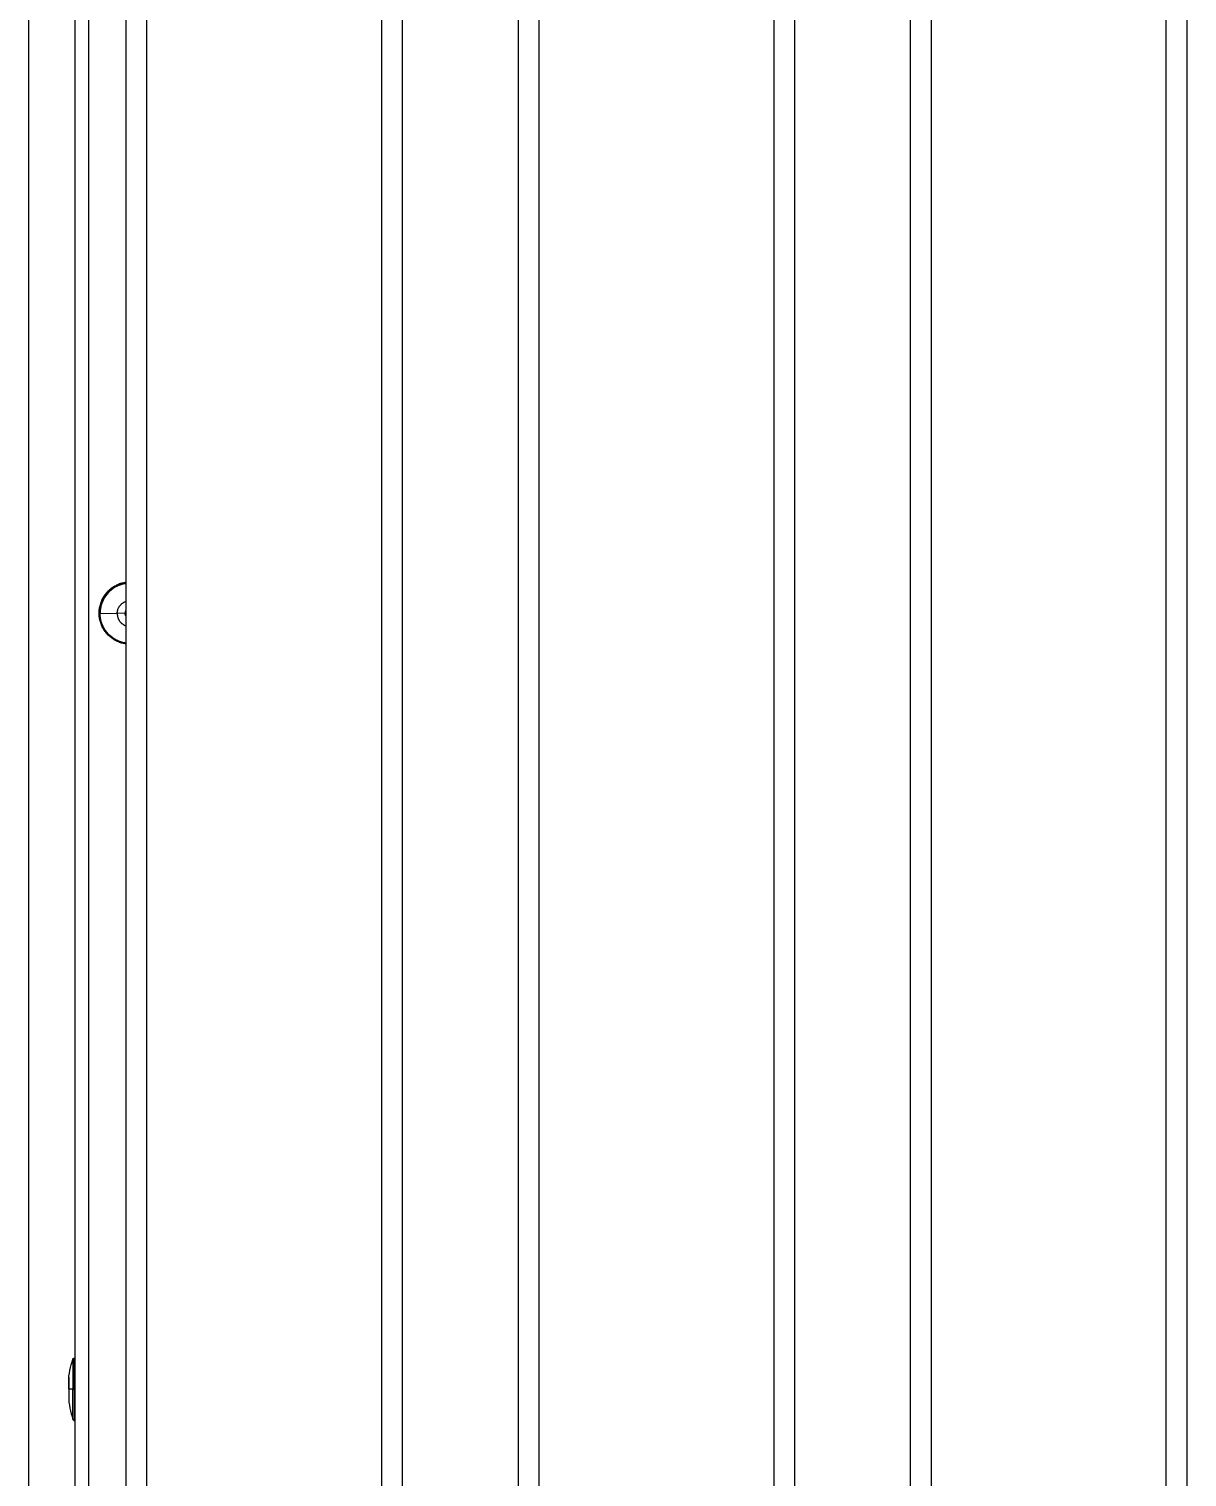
# Model space of a CAD drawing. Header units: millimetres. Extents: x -1283 to 2747, y -259 to 2557.
# Drawn here: x 1522.3 to 1689.7, y 1682.1 to 1891.5 of the extents above; entities that cross this region are included whole.
import ezdxf

# ---------------------------------------------------------------- set-up
doc = ezdxf.new("R2010")
doc.units = ezdxf.units.MM
doc.header["$MEASUREMENT"] = 0
doc.layers.add('Utwórz2D linie widoczne', color=7, linetype='Continuous', true_color=0x000000)

msp = doc.modelspace()

# ---------------------------------------------------------------- linework, layer by layer
at = {"layer": 'Utwórz2D linie widoczne'}
for p, q in [((1522.31, 1341.72), (1522.31, 2061.38)), ((1536.31, 2055.65), (1536.31, 1346.65)), ((1539.31, 2055.65), (1539.31, 1346.65)), ((1573.31, 1346.65), (1573.31, 2055.65)), ((1576.31, 1346.65), (1576.31, 2055.65)), ((1593.01, 2055.65), (1593.01, 1346.65)), ((1596.01, 2055.65), (1596.01, 1346.65)), ((1630.01, 1346.65), (1630.01, 2055.65)), ((1633.01, 1346.65), (1633.01, 2055.65)), ((1649.71, 2055.65), (1649.71, 1346.65)), ((1652.71, 2055.65), (1652.71, 1346.65)), ((1686.71, 1346.65), (1686.71, 2055.65)), ((1689.71, 1346.65), (1689.71, 2055.65)), ((1528.96, 2040.3), (1528.96, 1343.38)), ((1530.96, 1343.38), (1530.96, 2031.14)), ((1535.55, 1811.27), (1535.7, 1811.32)), ((1535.71, 1811.33), (1535.56, 1811.28)), ((1535.7, 1811.32), (1535.85, 1811.36)), ((1535.86, 1811.37), (1535.71, 1811.33)), ((1535.85, 1811.36), (1536, 1811.39)), ((1536.01, 1811.4), (1535.86, 1811.37)), ((1536, 1811.39), (1536.16, 1811.42)), ((1536.16, 1811.43), (1536.01, 1811.4)), ((1536.31, 1811.46), (1536.16, 1811.43)), ((1536.16, 1811.42), (1536.31, 1811.45)), ((1532.98, 1809.11), (1533.06, 1809.25)), ((1533.09, 1809.31), (1533.02, 1809.18)), ((1533.06, 1809.25), (1533.14, 1809.38)), ((1533.17, 1809.44), (1533.09, 1809.31)), ((1533.14, 1809.38), (1533.22, 1809.51)), ((1533.26, 1809.57), (1533.17, 1809.44)), ((1533.25, 1809.29), (1533.17, 1809.16)), ((1533.22, 1809.51), (1533.31, 1809.64)), ((1533.33, 1809.41), (1533.25, 1809.29)), ((1533.35, 1809.7), (1533.26, 1809.57)), ((1533.31, 1809.64), (1533.41, 1809.76)), ((1533.42, 1809.54), (1533.33, 1809.41)), ((1533.44, 1809.82), (1533.35, 1809.7)), ((1533.41, 1809.76), (1533.5, 1809.89)), ((1533.51, 1809.66), (1533.42, 1809.54)), ((1533.54, 1809.94), (1533.44, 1809.82)), ((1533.5, 1809.89), (1533.61, 1810)), ((1533.6, 1809.78), (1533.51, 1809.66)), ((1533.64, 1810.05), (1533.54, 1809.94)), ((1533.7, 1809.89), (1533.6, 1809.78)), ((1533.61, 1810), (1533.71, 1810.12)), ((1533.75, 1810.16), (1533.64, 1810.05)), ((1533.8, 1810), (1533.7, 1809.89)), ((1533.71, 1810.12), (1533.82, 1810.23)), ((1533.86, 1810.27), (1533.75, 1810.16)), ((1533.91, 1810.11), (1533.8, 1810)), ((1533.82, 1810.23), (1533.94, 1810.34)), ((1533.97, 1810.37), (1533.86, 1810.27)), ((1534.02, 1810.21), (1533.91, 1810.11)), ((1533.94, 1810.34), (1534.06, 1810.44)), ((1534.09, 1810.47), (1533.97, 1810.37)), ((1534.13, 1810.31), (1534.02, 1810.21)), ((1534.06, 1810.44), (1534.18, 1810.54)), ((1534.21, 1810.57), (1534.09, 1810.47)), ((1534.25, 1810.41), (1534.13, 1810.31)), ((1534.18, 1810.54), (1534.3, 1810.63)), ((1534.33, 1810.66), (1534.21, 1810.57)), ((1534.37, 1810.5), (1534.25, 1810.41)), ((1534.3, 1810.63), (1534.43, 1810.72)), ((1534.46, 1810.75), (1534.33, 1810.66)), ((1534.5, 1810.59), (1534.37, 1810.5)), ((1534.43, 1810.72), (1534.56, 1810.81)), ((1534.59, 1810.83), (1534.46, 1810.75)), ((1534.62, 1810.67), (1534.5, 1810.59)), ((1534.56, 1810.81), (1534.69, 1810.89)), ((1534.72, 1810.91), (1534.59, 1810.83)), ((1534.75, 1810.75), (1534.62, 1810.67)), ((1534.69, 1810.89), (1534.83, 1810.96)), ((1534.86, 1810.98), (1534.72, 1810.91)), ((1534.88, 1810.82), (1534.75, 1810.75)), ((1534.83, 1810.96), (1534.97, 1811.03)), ((1534.99, 1811.05), (1534.86, 1810.98)), ((1535.02, 1810.89), (1534.88, 1810.82)), ((1534.97, 1811.03), (1535.11, 1811.1)), ((1535.13, 1811.12), (1534.99, 1811.05)), ((1535.15, 1810.96), (1535.02, 1810.89)), ((1535.11, 1811.1), (1535.26, 1811.16)), ((1535.27, 1811.18), (1535.13, 1811.12)), ((1535.29, 1811.02), (1535.15, 1810.96)), ((1535.26, 1811.16), (1535.4, 1811.22)), ((1535.42, 1811.23), (1535.27, 1811.18)), ((1535.43, 1811.07), (1535.29, 1811.02)), ((1535.4, 1811.22), (1535.55, 1811.27)), ((1535.56, 1811.28), (1535.42, 1811.23)), ((1535.58, 1811.12), (1535.43, 1811.07)), ((1535.72, 1811.17), (1535.58, 1811.12)), ((1535.87, 1811.21), (1535.72, 1811.17)), ((1536.01, 1811.24), (1535.87, 1811.21)), ((1536.16, 1811.27), (1536.01, 1811.24)), ((1536.31, 1811.3), (1536.16, 1811.27)), ((1532.46, 1807.16), (1532.47, 1807.32)), ((1532.46, 1807.01), (1532.46, 1807.16)), ((1532.47, 1807.32), (1532.48, 1807.47)), ((1532.48, 1807.47), (1532.5, 1807.63)), ((1532.5, 1807.63), (1532.53, 1807.78)), ((1532.53, 1807.78), (1532.55, 1807.94)), ((1532.55, 1807.94), (1532.59, 1808.09)), ((1532.61, 1808.19), (1532.58, 1808.04)), ((1532.59, 1808.09), (1532.63, 1808.24)), ((1532.6, 1807.14), (1532.59, 1806.99)), ((1532.62, 1807.45), (1532.6, 1807.29)), ((1532.6, 1807.29), (1532.6, 1807.14)), ((1532.66, 1808.33), (1532.61, 1808.19)), ((1532.64, 1807.6), (1532.62, 1807.45)), ((1532.63, 1808.24), (1532.68, 1808.39)), ((1532.66, 1807.74), (1532.64, 1807.6)), ((1532.7, 1808.48), (1532.66, 1808.33)), ((1532.69, 1807.89), (1532.66, 1807.74)), ((1532.68, 1808.39), (1532.73, 1808.54)), ((1532.72, 1808.04), (1532.69, 1807.89)), ((1532.76, 1808.63), (1532.7, 1808.48)), ((1532.76, 1808.19), (1532.72, 1808.04)), ((1532.73, 1808.54), (1532.78, 1808.68)), ((1532.81, 1808.77), (1532.76, 1808.63)), ((1532.8, 1808.33), (1532.76, 1808.19)), ((1532.78, 1808.68), (1532.84, 1808.83)), ((1532.85, 1808.47), (1532.8, 1808.33)), ((1532.88, 1808.91), (1532.81, 1808.77)), ((1532.84, 1808.83), (1532.91, 1808.97)), ((1532.91, 1808.61), (1532.85, 1808.47)), ((1532.94, 1809.05), (1532.88, 1808.91)), ((1532.91, 1808.97), (1532.98, 1809.11)), ((1532.97, 1808.75), (1532.91, 1808.61)), ((1533.02, 1809.18), (1532.94, 1809.05)), ((1533.03, 1808.89), (1532.97, 1808.75)), ((1533.1, 1809.03), (1533.03, 1808.89)), ((1533.17, 1809.16), (1533.1, 1809.03)), ((1535.07, 1807.08), (1535.08, 1807.14)), ((1535.08, 1807.14), (1535.09, 1807.21)), ((1535.09, 1807.21), (1535.1, 1807.27)), ((1535.1, 1807.27), (1535.11, 1807.33)), ((1535.11, 1807.33), (1535.12, 1807.4)), ((1535.12, 1807.4), (1535.14, 1807.46)), ((1535.14, 1807.46), (1535.16, 1807.52)), ((1535.16, 1807.52), (1535.18, 1807.58)), ((1535.18, 1807.58), (1535.2, 1807.64)), ((1535.2, 1807.64), (1535.22, 1807.7)), ((1535.22, 1807.7), (1535.25, 1807.76)), ((1535.25, 1807.76), (1535.28, 1807.81)), ((1535.28, 1807.81), (1535.31, 1807.87)), ((1535.31, 1807.87), (1535.34, 1807.93)), ((1535.34, 1807.93), (1535.37, 1807.98)), ((1535.37, 1807.98), (1535.41, 1808.03)), ((1535.41, 1808.03), (1535.45, 1808.08)), ((1535.45, 1808.08), (1535.49, 1808.13)), ((1535.49, 1808.13), (1535.53, 1808.18)), ((1535.53, 1808.18), (1535.57, 1808.23)), ((1535.57, 1808.23), (1535.62, 1808.28)), ((1535.62, 1808.28), (1535.66, 1808.32)), ((1535.66, 1808.32), (1535.71, 1808.36)), ((1535.71, 1808.36), (1535.76, 1808.41)), ((1535.76, 1808.41), (1535.81, 1808.45)), ((1535.81, 1808.45), (1535.86, 1808.48)), ((1535.86, 1808.48), (1535.91, 1808.52)), ((1535.91, 1808.52), (1535.97, 1808.55)), ((1535.97, 1808.55), (1536.02, 1808.59)), ((1536.02, 1808.59), (1536.08, 1808.62)), ((1536.08, 1808.62), (1536.13, 1808.65)), ((1536.13, 1808.65), (1536.19, 1808.67)), ((1536.19, 1808.67), (1536.25, 1808.7)), ((1536.22, 1807.14), (1536.21, 1807.12)), ((1536.21, 1807.12), (1536.21, 1807.09)), ((1536.23, 1807.19), (1536.22, 1807.17)), ((1536.22, 1807.17), (1536.22, 1807.14)), ((1536.24, 1807.24), (1536.23, 1807.22)), ((1536.23, 1807.22), (1536.23, 1807.19)), ((1536.25, 1807.26), (1536.24, 1807.24)), ((1536.25, 1808.7), (1536.31, 1808.72)), ((1536.26, 1807.29), (1536.25, 1807.26)), ((1536.28, 1807.33), (1536.26, 1807.31)), ((1536.26, 1807.31), (1536.26, 1807.29)), ((1536.29, 1807.36), (1536.28, 1807.33)), ((1536.3, 1807.38), (1536.29, 1807.36)), ((1536.31, 1807.4), (1536.3, 1807.38)), ((1532.59, 1806.99), (1532.46, 1807.01)), ((1532.46, 1806.85), (1532.46, 1807.01)), ((1532.47, 1806.69), (1532.46, 1806.85)), ((1532.48, 1806.54), (1532.47, 1806.69)), ((1532.5, 1806.38), (1532.48, 1806.54)), ((1532.53, 1806.23), (1532.5, 1806.38)), ((1532.55, 1806.07), (1532.53, 1806.23)), ((1532.59, 1805.92), (1532.55, 1806.07)), ((1532.6, 1806.84), (1532.59, 1806.99)), ((1532.59, 1806.99), (1535.07, 1806.95)), ((1532.63, 1805.77), (1532.59, 1805.92)), ((1532.6, 1805.88), (1532.59, 1805.91)), ((1532.6, 1806.69), (1532.6, 1806.84)), ((1532.62, 1806.54), (1532.6, 1806.69)), ((1532.64, 1806.39), (1532.62, 1806.54)), ((1532.63, 1805.77), (1532.62, 1805.81)), ((1532.68, 1805.62), (1532.63, 1805.77)), ((1532.66, 1806.24), (1532.64, 1806.39)), ((1532.69, 1806.09), (1532.66, 1806.24)), ((1532.73, 1805.47), (1532.68, 1805.62)), ((1532.72, 1805.95), (1532.69, 1806.09)), ((1532.76, 1805.8), (1532.72, 1805.95)), ((1532.78, 1805.33), (1532.73, 1805.47)), ((1532.8, 1805.65), (1532.76, 1805.8)), ((1532.84, 1805.18), (1532.78, 1805.33)), ((1532.85, 1805.51), (1532.8, 1805.65)), ((1532.91, 1805.04), (1532.84, 1805.18)), ((1532.91, 1805.37), (1532.85, 1805.51)), ((1532.97, 1805.23), (1532.91, 1805.37)), ((1532.98, 1804.9), (1532.91, 1805.04)), ((1533.03, 1805.09), (1532.97, 1805.23)), ((1533.1, 1804.96), (1533.03, 1805.09)), ((1535.07, 1807.02), (1535.07, 1807.08)), ((1536.21, 1807.02), (1535.07, 1806.95)), ((1535.07, 1806.95), (1535.07, 1807.02)), ((1535.07, 1806.95), (1535.07, 1806.89)), ((1535.07, 1806.89), (1535.07, 1806.82)), ((1535.07, 1806.82), (1535.08, 1806.76)), ((1535.08, 1806.76), (1535.09, 1806.7)), ((1535.09, 1806.7), (1535.1, 1806.63)), ((1535.1, 1806.63), (1535.11, 1806.57)), ((1535.11, 1806.57), (1535.12, 1806.51)), ((1535.12, 1806.51), (1535.14, 1806.45)), ((1535.14, 1806.45), (1535.16, 1806.39)), ((1535.16, 1806.39), (1535.18, 1806.33)), ((1535.18, 1806.33), (1535.2, 1806.27)), ((1535.2, 1806.27), (1535.22, 1806.21)), ((1535.22, 1806.21), (1535.25, 1806.15)), ((1535.25, 1806.15), (1535.28, 1806.09)), ((1535.28, 1806.09), (1535.31, 1806.03)), ((1535.31, 1806.03), (1535.34, 1805.98)), ((1535.34, 1805.98), (1535.37, 1805.93)), ((1535.37, 1805.93), (1535.41, 1805.87)), ((1535.41, 1805.87), (1535.45, 1805.82)), ((1535.45, 1805.82), (1535.49, 1805.77)), ((1535.49, 1805.77), (1535.53, 1805.72)), ((1535.53, 1805.72), (1535.57, 1805.67)), ((1535.57, 1805.67), (1535.62, 1805.63)), ((1535.62, 1805.63), (1535.66, 1805.58)), ((1535.66, 1805.58), (1535.71, 1805.54)), ((1535.71, 1805.54), (1535.76, 1805.5)), ((1535.76, 1805.5), (1535.81, 1805.46)), ((1535.81, 1805.46), (1535.86, 1805.42)), ((1535.86, 1805.42), (1535.91, 1805.38)), ((1535.91, 1805.38), (1535.97, 1805.35)), ((1535.97, 1805.35), (1536.02, 1805.32)), ((1536.02, 1805.32), (1536.08, 1805.29)), ((1536.08, 1805.29), (1536.13, 1805.26)), ((1536.13, 1805.26), (1536.19, 1805.23)), ((1536.19, 1805.23), (1536.25, 1805.21)), ((1536.21, 1807.09), (1536.21, 1807.07)), ((1536.21, 1807.07), (1536.21, 1807.04)), ((1536.21, 1807.04), (1536.21, 1807.02)), ((1536.21, 1806.99), (1536.21, 1807.02)), ((1536.21, 1807.02), (1536.21, 1806.99)), ((1536.21, 1806.97), (1536.21, 1806.99)), ((1536.21, 1806.99), (1536.21, 1806.97)), ((1536.21, 1806.94), (1536.21, 1806.97)), ((1536.21, 1806.97), (1536.22, 1806.94)), ((1536.21, 1806.92), (1536.21, 1806.94)), ((1536.22, 1806.89), (1536.21, 1806.92)), ((1536.22, 1806.94), (1536.22, 1806.92)), ((1536.22, 1806.92), (1536.23, 1806.89)), ((1536.22, 1806.87), (1536.22, 1806.89)), ((1536.23, 1806.85), (1536.22, 1806.87)), ((1536.23, 1806.89), (1536.23, 1806.87)), ((1536.23, 1806.87), (1536.24, 1806.84)), ((1536.23, 1806.82), (1536.23, 1806.85)), ((1536.24, 1806.8), (1536.23, 1806.82)), ((1536.24, 1806.84), (1536.25, 1806.82)), ((1536.25, 1806.78), (1536.24, 1806.8)), ((1536.25, 1806.82), (1536.26, 1806.8)), ((1536.26, 1806.75), (1536.25, 1806.78)), ((1536.25, 1805.21), (1536.31, 1805.18)), ((1536.26, 1806.8), (1536.26, 1806.77)), ((1536.26, 1806.77), (1536.28, 1806.75)), ((1536.27, 1806.73), (1536.26, 1806.75)), ((1536.28, 1806.71), (1536.27, 1806.73)), ((1536.28, 1806.75), (1536.29, 1806.73)), ((1536.29, 1806.69), (1536.28, 1806.71)), ((1536.29, 1806.73), (1536.3, 1806.71)), ((1536.3, 1806.66), (1536.29, 1806.69)), ((1536.3, 1806.71), (1536.31, 1806.68)), ((1536.31, 1806.64), (1536.3, 1806.66)), ((1533.06, 1804.77), (1532.98, 1804.9)), ((1533.14, 1804.63), (1533.06, 1804.77)), ((1533.17, 1804.83), (1533.1, 1804.96)), ((1533.22, 1804.5), (1533.14, 1804.63)), ((1533.25, 1804.7), (1533.17, 1804.83)), ((1533.31, 1804.37), (1533.22, 1804.5)), ((1533.33, 1804.57), (1533.25, 1804.7)), ((1533.41, 1804.25), (1533.31, 1804.37)), ((1533.42, 1804.45), (1533.33, 1804.57)), ((1533.5, 1804.13), (1533.41, 1804.25)), ((1533.51, 1804.33), (1533.42, 1804.45)), ((1533.61, 1804.01), (1533.5, 1804.13)), ((1533.6, 1804.21), (1533.51, 1804.33)), ((1533.7, 1804.09), (1533.6, 1804.21)), ((1533.71, 1803.89), (1533.61, 1804.01)), ((1533.8, 1803.98), (1533.7, 1804.09)), ((1533.82, 1803.78), (1533.71, 1803.89)), ((1533.91, 1803.87), (1533.8, 1803.98)), ((1533.94, 1803.68), (1533.82, 1803.78)), ((1534.02, 1803.77), (1533.91, 1803.87)), ((1534.06, 1803.57), (1533.94, 1803.68)), ((1534.13, 1803.67), (1534.02, 1803.77)), ((1534.18, 1803.47), (1534.06, 1803.57)), ((1534.25, 1803.58), (1534.13, 1803.67)), ((1534.3, 1803.38), (1534.18, 1803.47)), ((1534.37, 1803.48), (1534.25, 1803.58)), ((1534.43, 1803.29), (1534.3, 1803.38)), ((1534.5, 1803.4), (1534.37, 1803.48)), ((1534.56, 1803.2), (1534.43, 1803.29)), ((1534.62, 1803.31), (1534.5, 1803.4)), ((1534.69, 1803.12), (1534.56, 1803.2)), ((1534.75, 1803.24), (1534.62, 1803.31)), ((1534.83, 1803.05), (1534.69, 1803.12)), ((1534.88, 1803.16), (1534.75, 1803.24)), ((1534.97, 1802.98), (1534.83, 1803.05)), ((1535.02, 1803.09), (1534.88, 1803.16)), ((1535.11, 1802.91), (1534.97, 1802.98)), ((1535.15, 1803.03), (1535.02, 1803.09)), ((1535.29, 1802.97), (1535.15, 1803.03)), ((1535.43, 1802.91), (1535.29, 1802.97)), ((1535.26, 1802.85), (1535.11, 1802.91)), ((1535.4, 1802.79), (1535.26, 1802.85)), ((1535.55, 1802.74), (1535.4, 1802.79)), ((1535.58, 1802.86), (1535.43, 1802.91)), ((1535.7, 1802.69), (1535.55, 1802.74)), ((1535.72, 1802.82), (1535.58, 1802.86)), ((1535.85, 1802.65), (1535.7, 1802.69)), ((1535.87, 1802.78), (1535.72, 1802.82)), ((1536, 1802.62), (1535.85, 1802.65)), ((1536.01, 1802.74), (1535.87, 1802.78)), ((1536.16, 1802.59), (1536, 1802.62)), ((1536.16, 1802.71), (1536.01, 1802.74)), ((1536.31, 1802.69), (1536.16, 1802.71)), ((1536.31, 1802.56), (1536.16, 1802.59)), ((1528.32, 1697.92), (1528.42, 1698.33)), ((1528.42, 1698.33), (1528.54, 1698.74)), ((1528.54, 1698.74), (1528.67, 1699.15)), ((1528.67, 1699.17), (1528.68, 1699.18)), ((1528.67, 1699.16), (1528.67, 1699.17)), ((1528.67, 1699.15), (1528.67, 1699.16)), ((1528.67, 1699.16), (1528.67, 1699.16)), ((1528.67, 1699.15), (1528.67, 1694.79)), ((1528.67, 1699.15), (1528.67, 1699.15)), ((1528.68, 1699.18), (1528.68, 1699.19)), ((1528.68, 1699.19), (1528.69, 1699.19)), ((1528.68, 1699.18), (1528.68, 1699.18)), ((1528.69, 1699.2), (1528.7, 1699.21)), ((1528.69, 1699.19), (1528.69, 1699.2)), ((1528.7, 1699.21), (1528.7, 1699.22)), ((1528.7, 1699.22), (1528.71, 1699.22)), ((1528.7, 1699.21), (1528.7, 1699.21)), ((1528.71, 1699.22), (1528.71, 1699.23)), ((1528.71, 1699.23), (1528.72, 1699.23)), ((1528.72, 1699.23), (1528.72, 1699.24)), ((1528.72, 1699.24), (1528.73, 1699.24)), ((1528.73, 1699.24), (1528.73, 1699.25)), ((1528.73, 1699.25), (1528.74, 1699.25)), ((1528.74, 1699.25), (1528.75, 1699.25)), ((1528.75, 1699.25), (1528.75, 1699.26)), ((1528.75, 1699.26), (1528.76, 1699.26)), ((1528.76, 1699.26), (1528.77, 1699.27)), ((1528.76, 1699.26), (1528.76, 1699.26)), ((1528.77, 1699.27), (1528.78, 1699.27)), ((1528.78, 1699.27), (1528.78, 1699.27)), ((1528.78, 1699.27), (1528.79, 1699.27)), ((1528.79, 1699.27), (1528.8, 1699.28)), ((1528.8, 1699.28), (1528.8, 1699.28)), ((1528.8, 1699.28), (1528.81, 1699.28)), ((1528.81, 1699.28), (1528.82, 1699.28)), ((1528.82, 1699.28), (1528.82, 1699.28)), ((1528.82, 1699.28), (1528.83, 1699.28)), ((1528.83, 1699.28), (1528.84, 1699.29)), ((1528.84, 1699.29), (1528.84, 1699.29)), ((1528.84, 1699.29), (1528.85, 1699.29)), ((1528.85, 1699.29), (1528.86, 1699.29)), ((1528.86, 1699.29), (1528.86, 1694.79)), ((1528.86, 1699.29), (1528.96, 1699.29)), ((1528.08, 1696.63), (1528.09, 1696.67)), ((1528.08, 1696.6), (1528.08, 1696.63)), ((1528.08, 1696.57), (1528.08, 1696.6)), ((1528.08, 1696.54), (1528.08, 1696.57)), ((1528.08, 1696.54), (1528.08, 1694.79)), ((1528.09, 1696.67), (1528.15, 1697.09)), ((1528.09, 1694.79), (1528.09, 1696.67)), ((1528.15, 1697.09), (1528.23, 1697.51)), ((1528.23, 1697.51), (1528.32, 1697.92)), ((1528.08, 1694.79), (1528.09, 1694.79)), ((1528.08, 1694.79), (1528.08, 1694.79)), ((1528.08, 1694.79), (1528.08, 1694.79)), ((1528.08, 1694.79), (1528.08, 1694.79)), ((1528.08, 1694.79), (1528.08, 1694.79)), ((1528.08, 1694.79), (1528.08, 1694.79)), ((1528.08, 1694.79), (1528.08, 1694.79)), ((1528.08, 1694.79), (1528.08, 1694.79)), ((1528.08, 1694.79), (1528.08, 1693.04)), ((1528.09, 1694.79), (1528.09, 1692.9)), ((1528.67, 1694.79), (1528.09, 1694.79)), ((1528.67, 1694.79), (1528.86, 1694.79)), ((1528.67, 1690.43), (1528.67, 1694.79)), ((1528.86, 1694.79), (1528.96, 1694.79)), ((1528.86, 1694.79), (1528.86, 1690.29)), ((1528.08, 1693.04), (1528.08, 1693)), ((1528.08, 1693), (1528.08, 1692.97)), ((1528.08, 1692.97), (1528.08, 1692.94)), ((1528.08, 1692.94), (1528.09, 1692.91)), ((1528.09, 1692.9), (1528.15, 1692.48)), ((1528.15, 1692.48), (1528.23, 1692.06)), ((1528.23, 1692.06), (1528.32, 1691.65)), ((1528.32, 1691.65), (1528.42, 1691.24)), ((1528.42, 1691.24), (1528.54, 1690.83)), ((1528.54, 1690.83), (1528.67, 1690.43)), ((1528.67, 1690.43), (1528.67, 1690.42)), ((1528.67, 1690.42), (1528.67, 1690.42)), ((1528.67, 1690.42), (1528.67, 1690.41)), ((1528.67, 1690.41), (1528.67, 1690.4)), ((1528.67, 1690.4), (1528.68, 1690.4)), ((1528.68, 1690.4), (1528.68, 1690.39)), ((1528.68, 1690.39), (1528.68, 1690.39)), ((1528.68, 1690.39), (1528.69, 1690.38)), ((1528.69, 1690.38), (1528.69, 1690.37)), ((1528.69, 1690.37), (1528.7, 1690.37)), ((1528.7, 1690.37), (1528.7, 1690.36)), ((1528.7, 1690.36), (1528.7, 1690.36)), ((1528.7, 1690.36), (1528.71, 1690.35)), ((1528.71, 1690.35), (1528.71, 1690.35)), ((1528.71, 1690.35), (1528.72, 1690.34)), ((1528.72, 1690.34), (1528.72, 1690.34)), ((1528.72, 1690.34), (1528.73, 1690.33)), ((1528.73, 1690.33), (1528.73, 1690.33)), ((1528.73, 1690.33), (1528.74, 1690.32)), ((1528.74, 1690.32), (1528.75, 1690.32)), ((1528.75, 1690.32), (1528.75, 1690.32)), ((1528.75, 1690.32), (1528.76, 1690.31)), ((1528.76, 1690.31), (1528.76, 1690.31)), ((1528.76, 1690.31), (1528.77, 1690.31)), ((1528.77, 1690.31), (1528.78, 1690.3)), ((1528.78, 1690.3), (1528.78, 1690.3)), ((1528.78, 1690.3), (1528.79, 1690.3)), ((1528.79, 1690.3), (1528.8, 1690.3)), ((1528.8, 1690.3), (1528.8, 1690.29)), ((1528.8, 1690.29), (1528.81, 1690.29)), ((1528.81, 1690.29), (1528.82, 1690.29)), ((1528.82, 1690.29), (1528.82, 1690.29)), ((1528.82, 1690.29), (1528.83, 1690.29)), ((1528.83, 1690.29), (1528.84, 1690.29)), ((1528.84, 1690.29), (1528.84, 1690.29)), ((1528.84, 1690.29), (1528.85, 1690.29)), ((1528.85, 1690.29), (1528.86, 1690.29)), ((1528.86, 1690.29), (1528.96, 1690.29))]:
    msp.add_line(p, q, dxfattribs=at)

doc.saveas('drawing.dxf')
